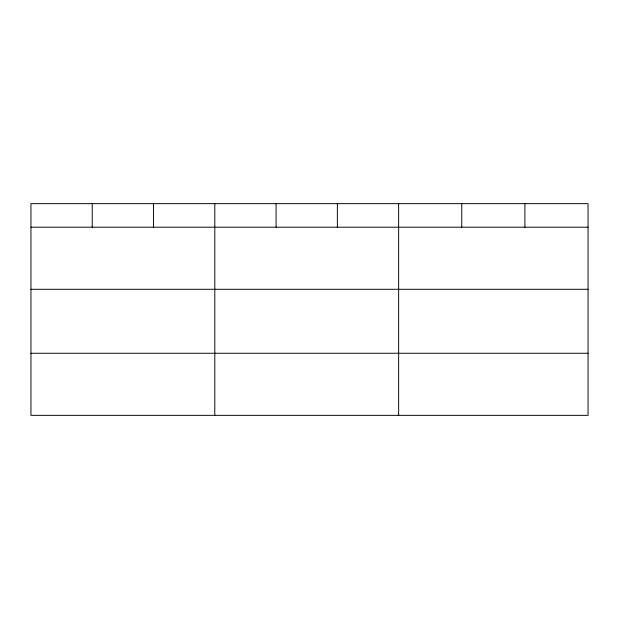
<?xml version="1.0" encoding="UTF-8"?>
<svg xmlns="http://www.w3.org/2000/svg" width="619" height="619" viewBox="0 0 619 619"><rect width="100%" height="100%" fill="white"/><g stroke="black" fill="none" stroke-linecap="round" stroke-linejoin="round"><path stroke-width="0.93" d="M588.05 289.29L588.05 203.651L30.95 203.651L30.95 415.349L588.05 415.349L588.05 289.29L30.95 289.29M30.95 227.196L588.05 227.196M30.95 353.263L588.05 353.263M524.912 203.651L524.912 227.196M461.774 203.651L461.774 227.196M398.636 203.651L398.636 415.349M337.355 203.651L337.355 227.196M276.074 203.651L276.074 227.196M214.793 203.651L214.793 415.349M153.512 203.651L153.512 227.196M92.231 203.651L92.231 227.196"/></g></svg>
